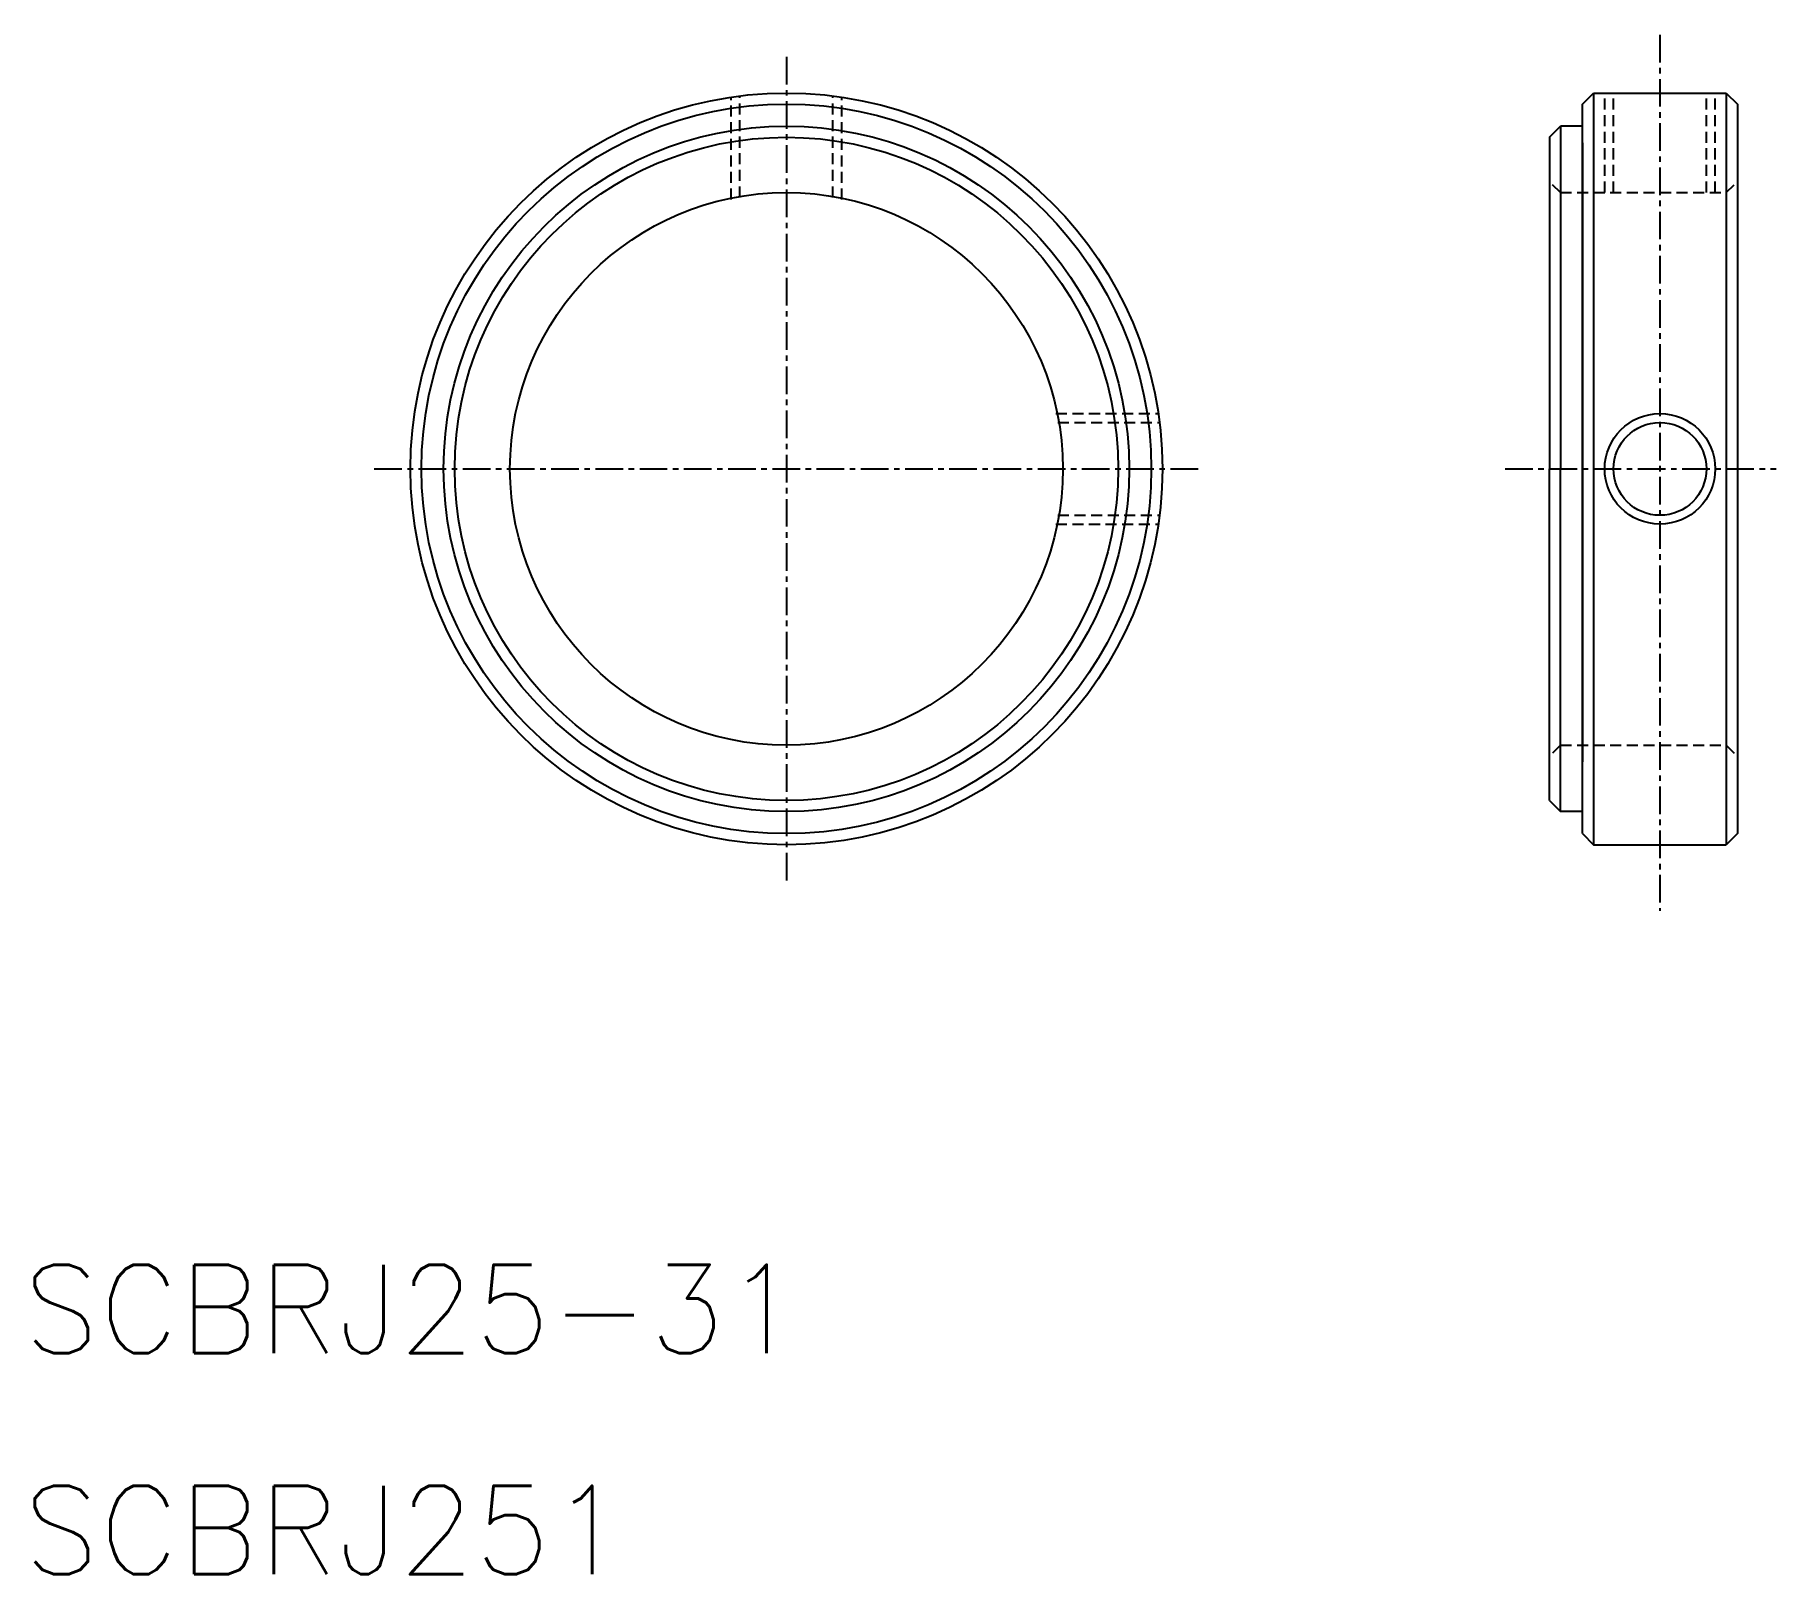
# Model space of a CAD drawing. Extents: x 10.5 to 89.3, y 10 to 79.6.
import ezdxf

# ---------------------------------------------------------------- set-up
doc = ezdxf.new("R2010")
doc.units = 0
doc.linetypes.add('CENTER', pattern=[2, 1.25, -0.25, 0.25, -0.25])
doc.linetypes.add('DASHED', pattern=[0.75, 0.5, -0.25])
doc.layers.get('0').update_dxf_attribs({"linetype": 'CONTINUOUS'})
doc.layers.add('CENTER', color=1, linetype='CENTER')
doc.styles.get("Standard").update_dxf_attribs({"font": 'txt.shx', "bigfont": 'bigfont.shx'})

msp = doc.modelspace()

# ---------------------------------------------------------------- linework, layer by layer
at = {"color": 3, "linetype": 'DASHED'}
for p, q in [((42, 72.182), (42, 76.783)), ((42.4, 72.277), (42.4, 76.847)), ((46.6, 72.277), (46.6, 76.847)), ((47, 72.182), (47, 76.783)), ((81.5, 72.5), (81.5, 77)), ((81.9, 72.5), (81.9, 77)), ((86.1, 72.5), (86.1, 77)), ((86.5, 72.5), (86.5, 77)), ((79.5, 72.5), (79, 73)), ((79.5, 72.5), (87, 72.5)), ((87, 72.5), (87.5, 73)), ((56.682, 62.5), (61.283, 62.5)), ((56.777, 62.1), (61.347, 62.1)), ((56.682, 57.5), (61.283, 57.5)), ((56.777, 57.9), (61.347, 57.9)), ((79.5, 47.5), (79, 47)), ((79.5, 47.5), (87, 47.5)), ((87, 47.5), (87.5, 47))]:
    msp.add_line(p, q, dxfattribs=at)
at = {"color": 7, "linetype": 'CONTINUOUS'}
for p, q in [((80.5, 76.5), (81, 77)), ((80.5, 43.5), (80.5, 76.5)), ((81, 77), (81, 43)), ((81, 77), (87, 77)), ((87, 77), (87, 43)), ((87, 77), (87.5, 76.5)), ((87.5, 76.5), (87.5, 43.5)), ((79, 75), (79.5, 75.5)), ((79, 75), (79, 60)), ((79.5, 75.5), (79.5, 60)), ((80.5, 75.5), (79.5, 75.5)), ((80.5, 74.75), (80.5, 46.75)), ((79, 45), (79, 60)), ((79.5, 44.5), (79.5, 60)), ((79, 45), (79.5, 44.5)), ((80.5, 44.5), (79.5, 44.5)), ((80.5, 43.5), (81, 43)), ((87.5, 43.5), (87, 43)), ((81, 43), (87, 43))]:
    msp.add_line(p, q, dxfattribs=at)
for centre, radius in [((44.5, 60), 17), ((44.5, 60), 16.5), ((44.5, 60), 15.5), ((44.5, 60), 15), ((44.5, 60), 12.5), ((84, 60), 2.1)]:
    msp.add_circle(centre, radius, dxfattribs=at)
at = {"color": 3, "linetype": 'CONTINUOUS'}
msp.add_circle((84, 60), 2.5, dxfattribs=at)
at = {"layer": 'CENTER', "color": 1, "linetype": 'CENTER'}
for p, q in [((84, 79.634), (84, 40)), ((44.5, 78.635), (44.5, 41.365)), ((25.865, 60), (63.135, 60)), ((77, 60), (89.255, 60))]:
    msp.add_line(p, q, dxfattribs=at)

# ---------------------------------------------------------------- texts
at = {"color": 7, "linetype": 'CONTINUOUS'}
for s, p in [('SCBRJ25-31', (10, 20)), ('SCBRJ251', (10, 10))]:
    msp.add_text(s, height=4, dxfattribs=at).set_placement(p)

doc.saveas('drawing.dxf')
